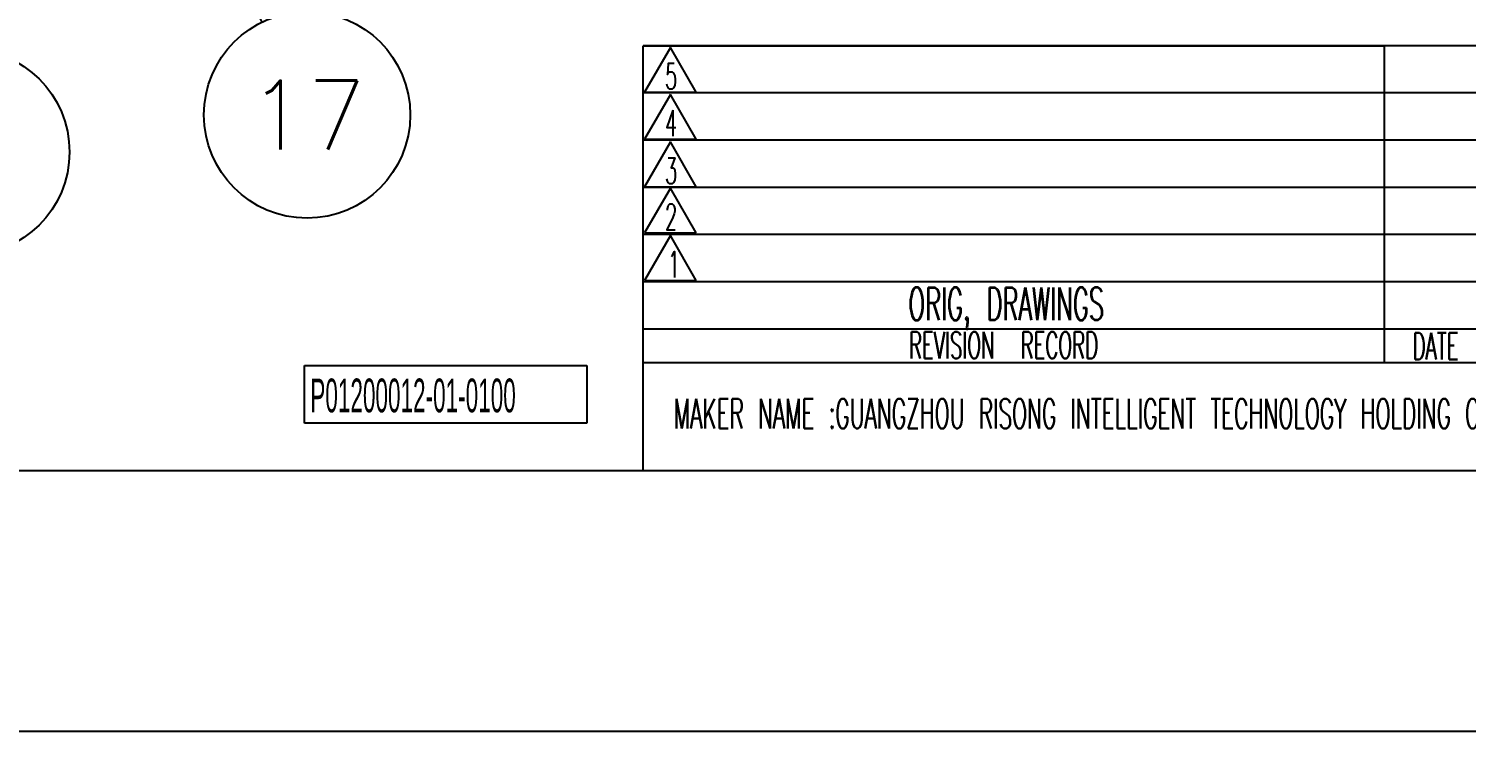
# Model space of a CAD drawing. Header units: millimetres. Extents: x -10155 to 20189, y -25550 to -22580.
# Drawn here: x -7121 to -6599, y -25550 to -25294 of the extents above; entities that cross this region are included whole.
import ezdxf
from ezdxf.enums import TextEntityAlignment as Align

# ---------------------------------------------------------------- set-up
doc = ezdxf.new("R2010")
doc.units = ezdxf.units.MM
doc.layers.add('title_frame', color=7, linetype='Continuous')
doc.layers.add('word_dim', color=253, linetype='Continuous')
doc.styles.add('MX_NOTE_STANDARD', font='txt.shx', dxfattribs={"bigfont": 'bigfont.shx'})
doc.styles.get("Standard").update_dxf_attribs({"font": 'romans.shx', "bigfont": 'bigfont.shx'})
doc.dimstyles.new('RS-1-5', dxfattribs={"dimscale": 5, "dimtxt": 3.5, "dimasz": 3, "dimexe": 1, "dimexo": 0, "dimgap": 1, "dimtad": 3, "dimdsep": 46, "dimtxsty": 'Standard', "dimblk1": 'OPEN', "dimblk2": 'OPEN', "dimsah": 1, "dimcen": 0, "dimclrd": 256, "dimclre": 256, "dimclrt": 3, "dimadec": 0, "dimazin": 0, "dimtfac": 1, "dimtmove": 0, "dimatfit": 3, "dimldrblk": 'OPEN', "dimfxl": 0, "dimtolj": 1, "dimtzin": 0, "dimarcsym": 0})

# ---------------------------------------------------------------- blocks, each defined once
blk = doc.blocks.new('aa1')
for p, q in [((0, 0), (-1, 0)), ((-0.4, 0.067), (0, 0)), ((-0.4, -0.067), (0, 0))]:
    blk.add_line(p, q)
blk = doc.blocks.new('aa2')
blk.add_circle((0, 0), 1)
blk = doc.blocks.new('*D774')
at = {"layer": 'DEFPOINTS', "color": 0, "linetype": 'Continuous', "ltscale": 2}
for p in [(-7154.93, -25110.18), (-7143.77, -25339.13), (-7143.77, -25339.13)]:
    blk.add_point(p, dxfattribs=at)
at = {"layer": 'word_dim', "linetype": 'Continuous', "lineweight": -2, "ltscale": 2}
blk.add_line((-7153.1, -25147.63), (-7145.6, -25301.67), dxfattribs=at)
at = {"layer": 'word_dim', "linetype": 'Continuous', "lineweight": -2, "ltscale": 2, "xscale": 37.5, "yscale": 37.5, "zscale": 37.5}
for name, p, rotation in [('aa1', (-7154.93, -25110.18), 92.78938720123683), ('aa2', (-7143.77, -25339.13), 272.7893872012368)]:
    blk.add_blockref(name, p, dxfattribs=dict(at, rotation=rotation))
at = {"layer": 'word_dim', "color": 3, "linetype": 'Continuous', "ltscale": 2, "insert": (-7149.35, -25224.65), "char_height": 0.000005, "attachment_point": 5, "rotation": 272.7894}
blk.add_mtext('\\A1;229.22', dxfattribs=at)
blk = doc.blocks.new('_Open')
at = {"color": 0, "lineweight": -2}
for p, q in [((-1, 0.167), (0, 0)), ((-1, -0.167), (0, 0)), ((0, 0), (-1, 0))]:
    blk.add_line(p, q, dxfattribs=at)
blk = doc.blocks.new('*D775')
at = {"layer": 'DEFPOINTS', "color": 0, "linetype": 'Continuous', "ltscale": 2}
for p in [(-7131.94, -25096.65), (-7019.88, -25325.67), (-7019.88, -25325.67)]:
    blk.add_point(p, dxfattribs=at)
at = {"layer": 'word_dim', "linetype": 'Continuous', "lineweight": -2, "ltscale": 2}
blk.add_line((-7115.46, -25130.33), (-7036.36, -25291.99), dxfattribs=at)
at = {"layer": 'word_dim', "linetype": 'Continuous', "lineweight": -2, "ltscale": 2, "xscale": 37.5, "yscale": 37.5, "zscale": 37.5}
for name, p, rotation in [('aa1', (-7131.94, -25096.65), 116.0716852085695), ('aa2', (-7019.88, -25325.67), 296.0716852085695)]:
    blk.add_blockref(name, p, dxfattribs=dict(at, rotation=rotation))
at = {"layer": 'word_dim', "color": 3, "linetype": 'Continuous', "ltscale": 2, "insert": (-7075.91, -25211.16), "char_height": 0.000005, "attachment_point": 5, "rotation": 296.0717}
blk.add_mtext('\\A1;254.97', dxfattribs=at)

msp = doc.modelspace()

# ---------------------------------------------------------------- linework, layer by layer
at = {"layer": 'title_frame'}
for p, q in [((-6897.692, -25454.899), (-6897.692, -25300.549)), ((-6897.692, -25300.549), (-6628.192, -25300.549)), ((-6499.567, -25300.549), (-6897.692, -25300.549)), ((-6887.792, -25301.154), (-6897.19, -25317.432)), ((-6878.393, -25317.432), (-6887.792, -25301.154)), ((-6628.192, -25415.699), (-6628.192, -25300.549)), ((-6897.19, -25317.432), (-6878.393, -25317.432)), ((-6628.192, -25317.699), (-6897.692, -25317.699)), ((-6499.567, -25317.699), (-6897.692, -25317.699)), ((-6887.792, -25318.193), (-6897.19, -25334.471)), ((-6878.393, -25334.471), (-6887.792, -25318.193)), ((-6628.192, -25334.849), (-6897.692, -25334.849)), ((-6499.567, -25334.849), (-6897.692, -25334.849)), ((-6897.19, -25334.471), (-6878.393, -25334.471)), ((-6887.792, -25335.487), (-6897.19, -25351.766)), ((-6878.393, -25351.766), (-6887.792, -25335.487)), ((-6628.192, -25351.999), (-6897.692, -25351.999)), ((-6499.567, -25351.999), (-6897.692, -25351.999)), ((-6897.19, -25351.766), (-6878.393, -25351.766)), ((-6887.792, -25352.212), (-6897.19, -25368.49)), ((-6878.393, -25368.49), (-6887.792, -25352.212)), ((-6628.192, -25369.149), (-6897.692, -25369.149)), ((-6499.567, -25369.149), (-6897.692, -25369.149)), ((-6897.19, -25368.49), (-6878.393, -25368.49)), ((-6887.792, -25369.507), (-6897.19, -25385.785)), ((-6878.393, -25385.785), (-6887.792, -25369.507)), ((-6628.192, -25386.299), (-6897.692, -25386.299)), ((-6499.567, -25386.299), (-6897.692, -25386.299)), ((-6897.19, -25385.785), (-6878.393, -25385.785)), ((-6628.192, -25403.449), (-6897.692, -25403.449)), ((-6499.567, -25403.449), (-6897.692, -25403.449)), ((-7020.783, -25416.651), (-6918.143, -25416.651)), ((-7020.783, -25437.653), (-7020.783, -25416.651)), ((-6918.143, -25416.651), (-6918.143, -25437.653)), ((-6499.567, -25415.699), (-6897.692, -25415.699)), ((-6918.143, -25437.653), (-7020.783, -25437.653))]:
    msp.add_line(p, q, dxfattribs=at)
at = {"layer": 'title_frame', "color": 4}
msp.add_lwpolyline([(-5955.317, -22579.524), (-10155.317, -22579.524), (-10155.317, -25549.524), (-5955.317, -25549.524)], close=True, dxfattribs=at)
at = {"layer": 'title_frame'}
msp.add_lwpolyline([(-10052.067, -22674.149), (-6058.567, -22674.149), (-6058.567, -25454.899), (-10052.067, -25454.899)], close=True, dxfattribs=at)

# ---------------------------------------------------------------- texts
at = {"layer": 'title_frame', "color": 3, "style": 'MX_NOTE_STANDARD'}
for s, height, width, p in [('5', 9.398, 0.545, (-6889.765, -25316.327)), ('4', 9.398, 0.545, (-6889.765, -25333.366)), ('3', 9.398, 0.545, (-6889.765, -25350.661)), ('2', 9.398, 0.545, (-6889.765, -25367.385)), ('1', 9.398, 0.545, (-6888.784, -25384.68)), ('ORIG, DRAWINGS', 11.81488, 0.545, (-6801.323, -25400.206)), ('REVISION  RECORD', 9.66672, 0.545, (-6801.073, -25414.113)), ('DATE', 9.6667, 0.545, (-6618.005, -25414.513)), ('MAKER NAME :GUANGZHOU RISONG INTELLIGENT TECHNOLOGY HOLDING CO., LTD.', 10.8, 0.5341, (-6886.573, -25439.568))]:
    msp.add_text(s, height=height, dxfattribs=dict(at, width=width)).set_placement(p)
at = {"layer": 'title_frame', "color": 3, "insert": (-7018.715, -25421.432), "char_height": 12.25, "width": 20.55351, "attachment_point": 1, "style": 'MX_NOTE_STANDARD'}
msp.add_mtext('{\\f3 of 9 Barcode|b0|i0|c0|p82;\\W0.5;P01200012-01\\f3 of 9 Barcode|b0|i0|c134|p82;-0100}', dxfattribs=at)
at = {"layer": 'word_dim', "color": 3, "linetype": 'Continuous', "ltscale": 2}
msp.add_text('17', height=25, dxfattribs=at).set_placement((-7019.884, -25325.673), align=Align.MIDDLE_CENTER)

# ---------------------------------------------------------------- dimensions: what is measured, and where the dimension line sits
for p1, p2, picture, middle in [((-7131.942, -25096.646), (-7019.884, -25325.673), '*D775', (-7075.913, -25211.159)), ((-7154.929, -25110.178), (-7143.774, -25339.129), '*D774', (-7149.352, -25224.653))]:
    dim = msp.add_aligned_dim(p1=p1, p2=p2, distance=0, dimstyle='RS-1-5', override={"dimtxt": 1e-06, "dimasz": 7.5, "dimgap": 0, "dimblk1": 'aa1', "dimblk2": 'aa2', "dimse1": 1, "dimse2": 1}, dxfattribs=at)
    dim.commit()
    dim.dimension.update_dxf_attribs({"geometry": picture, "text_midpoint": middle})

doc.saveas('drawing.dxf')
